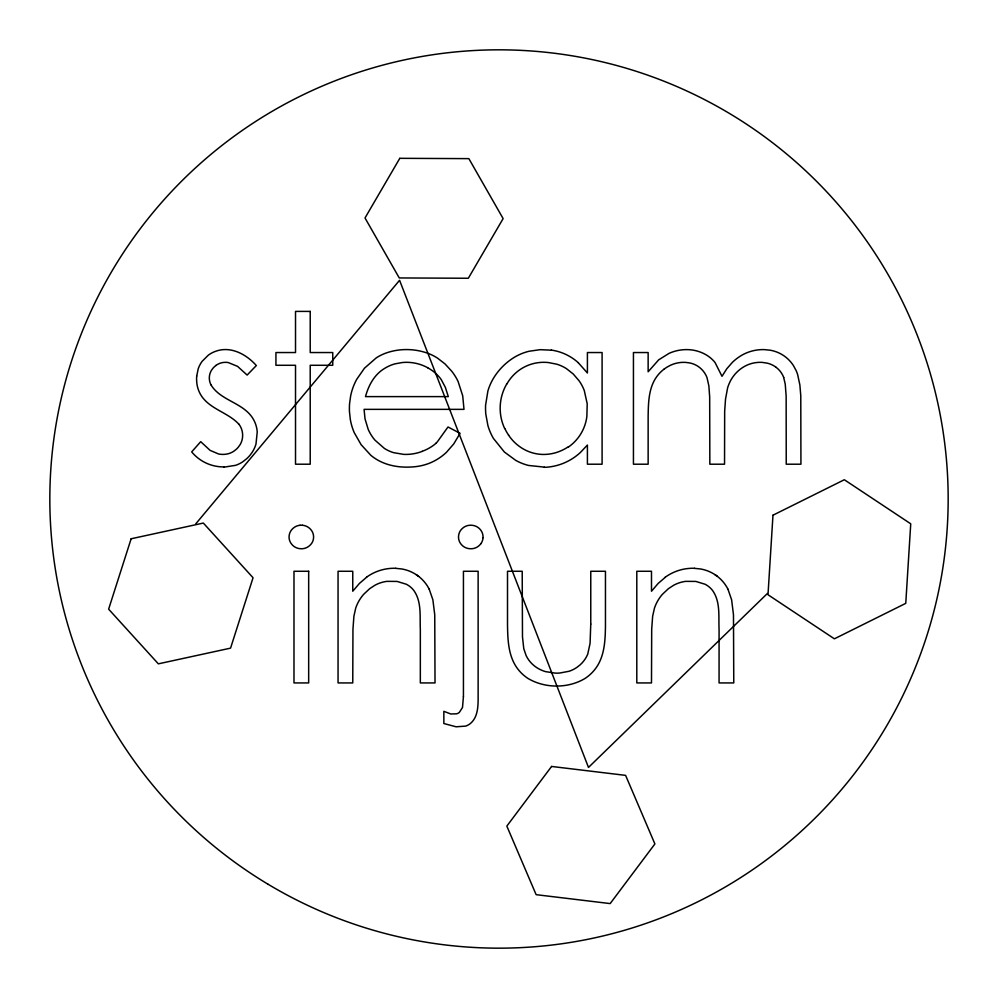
<?xml version="1.0" encoding="UTF-8"?>
<svg xmlns="http://www.w3.org/2000/svg" width="998" height="998" viewBox="0 0 998 998"><rect width="100%" height="100%" fill="white"/><g stroke="black" fill="none" stroke-linecap="round" stroke-linejoin="round"><path stroke-width="1.5" d="M196.718 376.046L198.203 368.848A27.383 27.383 0 0 1 202.145 361.326L208.32 355.163A27.42 27.42 0 0 1 215.88 351.209C230.85 345.819 246.531 354.402 256.336 365.555L247.13 375.073L237.574 366.366L228.205 362.536A17.939 17.939 0 0 0 223.926 362.411L223.128 362.499A15.519 15.519 0 0 0 215.955 365.443M506.897 383.881L508.493 381.323A42.914 42.914 0 0 1 522.029 368.312A42.116 42.116 0 0 1 542.388 362.324A48.303 48.303 0 0 1 548.376 362.548L556.847 364.208A39.421 39.421 0 0 1 566.402 368.611L573.239 374.001L579.102 380.812A43.825 43.825 0 0 1 584.267 390.492L587.211 403.791L586.861 416.478A43.775 43.775 0 0 1 568.473 447.004M480.662 543.935L480.288 544.397A13.698 13.698 0 0 1 479.003 545.706A11.951 11.951 0 0 1 472.64 548.638L472.029 548.688A14.483 14.483 0 0 1 469.522 548.688A12.051 12.051 0 0 1 462.536 545.719A13.698 13.698 0 0 1 461.263 544.397L460.889 543.935A10.966 10.966 0 0 1 458.581 538.209L458.544 537.635A12.799 12.799 0 0 1 458.593 535.839A11.09 11.09 0 0 1 460.876 530.038L461.263 529.576A13.436 13.436 0 0 1 463.022 527.88A11.951 11.951 0 0 1 468.91 525.347L469.522 525.285A14.483 14.483 0 0 1 472.029 525.285A12.051 12.051 0 0 1 479.015 528.254A13.436 13.436 0 0 1 480.288 529.576L480.662 530.038A11.09 11.09 0 0 1 482.97 535.839A12.799 12.799 0 0 1 483.007 537.635M195.758 523.85L399.574 280.276L588.483 767.437L767.437 593.448M215.955 365.443L214.707 366.478A19.074 19.074 0 0 0 212.986 368.237L211.588 370.133A14.471 14.471 0 0 0 209.393 376.483A15.768 15.768 0 0 0 209.343 378.716A15.432 15.432 0 0 0 210.915 384.754M366.59 577.268L359.417 583.443L352.756 591.228L352.756 571.268L338.06 571.268L338.06 682.931L352.756 682.931L352.955 629.227L353.903 616.24L355.725 608.069A40.232 40.232 0 0 1 363.659 594.321L369.672 588.683L375.061 585.165A34.344 34.344 0 0 1 386.875 581.36L397.067 581.422L406.286 584.229A23.291 23.291 0 0 1 410.091 586.687A21.756 21.756 0 0 1 414.008 590.741C421.817 601.969 419.721 616.477 420.333 629.364L420.333 682.931L435.028 682.931L434.741 614.78L432.87 599.761L429.227 589.219M665.329 577.268L658.156 583.443L651.494 591.228L651.494 571.268L636.799 571.268L636.799 682.931L651.494 682.931L651.694 629.227L652.642 616.24L654.476 608.069A40.232 40.232 0 0 1 662.398 594.321L668.41 588.683L673.812 585.165A34.344 34.344 0 0 1 685.614 581.36L695.818 581.422L705.025 584.229A23.291 23.291 0 0 1 708.83 586.687A21.756 21.756 0 0 1 712.747 590.741C720.568 601.969 718.46 616.477 719.071 629.364L719.071 682.931L733.767 682.931L733.48 614.78L731.609 599.761L727.966 589.219M568.311 446.767L567.064 447.578A48.016 48.016 0 0 1 563.171 449.761A43.376 43.376 0 0 1 542.338 454.439A41.155 41.155 0 0 1 523.451 449.05A44.823 44.823 0 0 1 520.956 447.516A43.775 43.775 0 0 1 508.581 435.14M300.061 525.285L300.66 525.247A14.296 14.296 0 0 1 302.531 525.285M224.113 467.139L235.653 465.317A30.676 30.676 0 0 0 242.788 461.775L246.631 458.756A35.778 35.778 0 0 0 250.061 455.163L251.983 452.581A30.689 30.689 0 0 0 255.987 444.048L257.234 431.922A29.603 29.603 0 0 0 252.457 417.763C242.302 402.394 220.358 400.535 210.902 384.754M544.322 467.114L528.553 465.455A52.258 52.258 0 0 1 515.804 460.415L504.389 452.019L493.449 438.446A55.726 55.726 0 0 1 487.897 425.51L485.801 414.108A69.186 69.186 0 0 1 485.602 405.076L487.91 390.942A54.64 54.64 0 0 1 492.139 380.612C497.64 370.495 506.036 361.95 516.066 356.298A52.956 52.956 0 0 1 528.903 351.284L540.13 349.674L551.395 350.173M694.521 568.361L700.471 568.96A37.887 37.887 0 0 1 727.966 589.207M395.782 568.361L401.72 568.96A37.887 37.887 0 0 1 429.227 589.207M775.708 367.027L774.947 366.491A23.79 23.79 0 0 0 767.225 363.147L762.297 362.399A33.994 33.994 0 0 0 757.619 362.436A31.711 31.711 0 0 0 744.433 366.441L742.225 367.813A35.741 35.741 0 0 0 730.162 381.448L729.039 383.918A34.78 34.78 0 0 0 727.579 388.022L725.534 399.075L724.673 411.288L724.536 464.207L709.84 464.207L709.678 396.892L708.854 385.839L706.996 377.593A23.603 23.603 0 0 0 697.789 366.191A23.678 23.678 0 0 0 689.83 362.96L685.813 362.411A31.275 31.275 0 0 0 670.619 365.193L667.275 366.99A37.625 37.625 0 0 0 664.032 369.198M578.329 362.785L587.41 373.002L587.41 352.544L602.093 352.544L602.093 464.207L587.41 464.207L587.41 445.058L580.337 452.518A55.751 55.751 0 0 1 544.334 467.338M238.784 424.1C228.205 412.673 211.015 409.504 201.808 396.493A29.441 29.441 0 0 1 196.918 383.893L196.618 380.363A36.514 36.514 0 0 1 196.718 376.046M508.568 435.153L506.959 432.558A52.956 52.956 0 0 1 504.801 428.441M783.68 377.456L785.239 384.168L786.15 396.044L786.237 464.207L800.932 464.207L800.783 395.719L799.86 384.879L797.639 374.574A37.175 37.175 0 0 0 796.08 370.495L793.497 365.692A34.568 34.568 0 0 0 770.019 350.186L764.493 349.624A42.827 42.827 0 0 0 742.599 354.777A46.906 46.906 0 0 0 739.905 356.411A46.332 46.332 0 0 0 732.345 362.399L726.818 368.736L721.991 376.308L715.092 362.598A27.046 27.046 0 0 0 713.957 361.214C707.345 353.828 697.39 349.861 687.572 349.612A42.877 42.877 0 0 0 669.122 353.329L658.668 359.854L648.139 371.78L648.139 352.544L633.443 352.544L633.443 464.207L648.139 464.207L648.139 416.278C648.363 404.427 648.463 391.877 654.002 381.074A35.753 35.753 0 0 1 664.019 369.173M665.279 577.193A47.255 47.255 0 0 1 694.521 568.286M715.005 574.698A39.845 39.845 0 0 1 717.325 576.357M483.02 537.635A11.04 11.04 0 0 1 480.674 543.947M366.54 577.193A47.255 47.255 0 0 1 395.782 568.286M416.266 574.698A39.845 39.845 0 0 1 418.586 576.357M302.531 525.272A12.151 12.151 0 0 1 309.517 528.266A13.735 13.735 0 0 1 310.403 529.127L311.189 530.038A11.028 11.028 0 0 1 313.522 535.839A12.662 12.662 0 0 1 313.559 537.635A10.903 10.903 0 0 1 311.563 543.486L310.815 544.397A13.723 13.723 0 0 1 309.043 546.093A12.151 12.151 0 0 1 302.531 548.713A14.296 14.296 0 0 1 300.66 548.725A12.063 12.063 0 0 1 293.599 546.118A13.96 13.96 0 0 1 292.252 544.846L291.466 543.935A10.978 10.978 0 0 1 289.083 537.635A12.662 12.662 0 0 1 289.146 535.839A11.028 11.028 0 0 1 291.453 530.038L292.252 529.127A13.897 13.897 0 0 1 293.612 527.88A12.063 12.063 0 0 1 300.049 525.26M775.708 367.014A22.717 22.717 0 0 1 783.717 377.444M504.651 428.516A48.079 48.079 0 0 1 506.822 383.843M551.407 350.098A50.923 50.923 0 0 1 578.353 362.761M422.279 451.37A46.207 46.207 0 0 1 403.666 454.377L393.486 452.63A37.338 37.338 0 0 1 384.405 448.426L374.961 440.155A43.164 43.164 0 0 1 368.187 429.34L365.006 418.798L364.083 409.355L463.995 409.355L462.71 395.807L458.107 381.51A53.53 53.53 0 0 0 451.732 371.231L444.971 363.883L437.411 358.045A51.634 51.634 0 0 0 429.04 353.741C414.869 348.265 398.551 348.115 384.392 353.654A49.912 49.912 0 0 0 376.258 357.87L364.47 368.2L356.685 379.377A58.745 58.745 0 0 0 350.66 395.832L349.599 403.429A67.215 67.215 0 0 0 349.45 411.488L350.348 419.684A58.72 58.72 0 0 0 354.228 432.633L361.101 444.659L370.832 455.3A47.916 47.916 0 0 0 380.325 461.463C391.291 466.802 403.878 467.987 415.892 466.615A55.015 55.015 0 0 0 429.003 463.396A54.379 54.379 0 0 0 446.418 452.344L453.703 443.973L460.078 433.319L448.002 426.982L437.286 441.914A32.423 32.423 0 0 1 435.876 443.274M435.951 443.349A43.837 43.837 0 0 1 422.254 451.296M427.705 367.738A48.029 48.029 0 0 0 425.51 366.615A43.9 43.9 0 0 0 407.833 362.336A47.405 47.405 0 0 0 402.581 362.499L394.983 363.846A39.009 39.009 0 0 0 384.654 368.387C374.412 374.412 368.487 385.453 365.505 396.618L448.314 396.618L445.32 387.274L441.316 379.727A33.608 33.608 0 0 0 439.981 377.905A39.558 39.558 0 0 0 427.68 367.788M238.834 424.063A18.376 18.376 0 0 1 242.626 436.313L242.427 438.159A17.59 17.59 0 0 1 239.907 444.971L238.21 447.266A22.729 22.729 0 0 1 236.139 449.412L233.831 451.208A18.7 18.7 0 0 1 226.845 454.053L224.899 454.315A22.355 22.355 0 0 1 222.891 454.402A21.332 21.332 0 0 1 218.537 453.965L210.104 450.372L200.71 441.677L191.691 451.894A41.18 41.18 0 0 0 224.101 466.902M590.766 624.074L590.08 643.298L587.735 654.164A29.815 29.815 0 0 1 580.025 664.942L577.056 667.263A30.763 30.763 0 0 1 569.035 671.28L559.629 673.051A47.056 47.056 0 0 1 555.2 673.114L545.519 671.629A32.597 32.597 0 0 1 534.94 666.34L533.93 665.529A29.241 29.241 0 0 1 526.133 655.611L523.775 648.675L522.49 636.886L522.204 571.268L507.508 571.268L507.508 625.085C507.757 638.595 508.119 653.029 515.13 665.03A40.818 40.818 0 0 0 527.917 678.403C544.933 688.558 568.149 688.657 585.14 678.39A41.18 41.18 0 0 0 597.852 665.142C604.738 653.416 605.25 639.331 605.462 626.108L605.462 571.268L590.766 571.268L590.766 624.074M463.434 696.492L462.511 707.445L459.367 712.372A8.209 8.209 0 0 1 456.76 713.795L450.772 713.982L443.848 711.312L443.848 723.525L456.098 726.794L465.642 726.107A15.195 15.195 0 0 0 470.52 723.4C477.219 717.749 478.03 708.231 478.129 700.06L478.129 571.268L463.434 571.268L463.434 696.492M772.976 515.205L767.998 594.746L834.39 638.82L905.76 603.353L910.737 523.813L844.333 479.739L772.976 515.205M131.137 538.77L108.632 609.167L158.345 663.845L230.563 648.139L253.055 577.742L203.343 523.064L131.137 538.77M399.799 158.32L365.006 217.976L399.262 277.943L468.324 278.255L503.129 218.599L468.86 158.632L399.799 158.32M551.582 766.452L506.834 826.107L536.126 894.67L610.165 903.589L654.9 843.946L625.609 775.371L551.582 766.452M310.216 311.401L295.52 311.401L295.52 352.544L275.935 352.544L275.935 365.28L295.52 365.28L295.52 464.207L310.216 464.207L310.216 365.28L332.746 365.28L332.746 352.544L310.216 352.544L310.216 311.401M308.669 571.268L293.986 571.268L293.986 682.931L308.669 682.931L308.669 571.268M267.738 884.053A449.162 449.162 0 0 0 948.1 506.747A449.162 449.162 0 0 0 281.162 106.187A449.162 449.162 0 0 0 267.738 884.053"/></g></svg>
